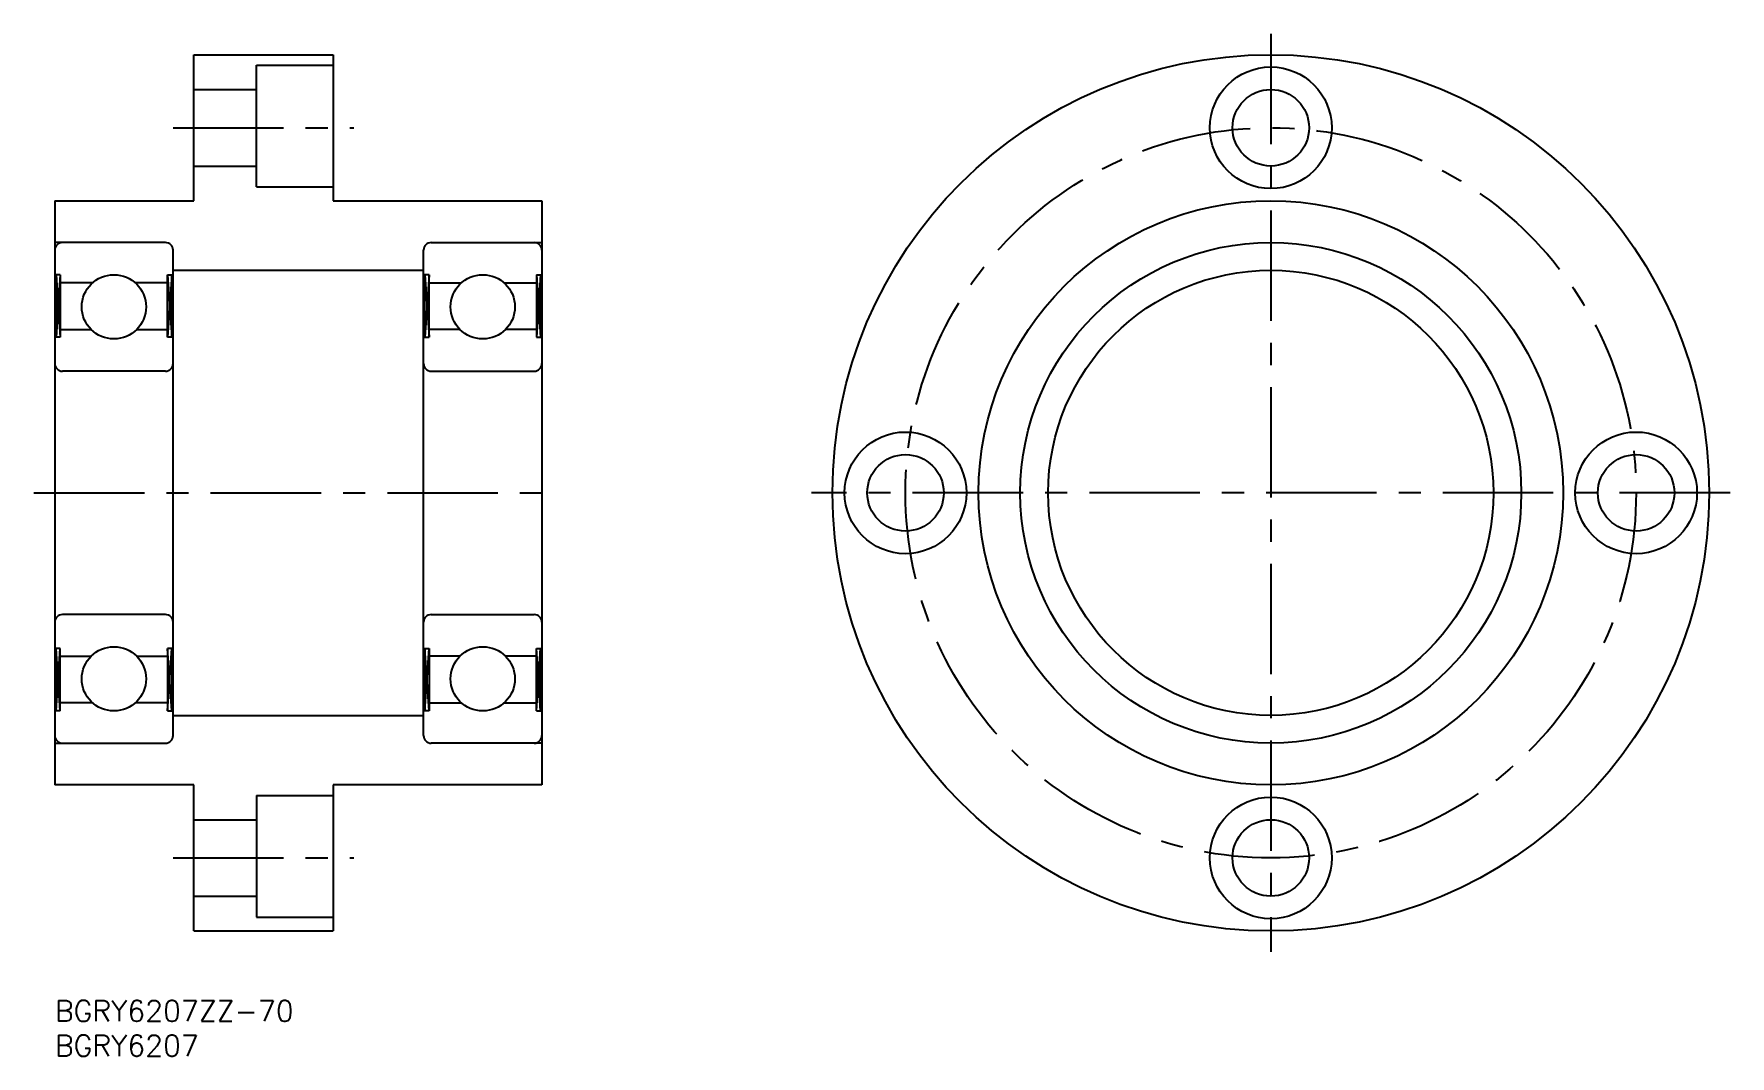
# Model space of a CAD drawing. Extents: x -3 to 241, y -8 to 139.
import ezdxf

# ---------------------------------------------------------------- set-up
doc = ezdxf.new("R2010")
doc.units = 0
doc.header["$LTSCALE"] = 0.5
doc.linetypes.add('CENTER', pattern=[50.8, 31.75, -6.35, 6.35, -6.35])
for name, color, linetype in [('MSM_CENTER', 1, 'CENTER'), ('MSM_CONTINUOUS', 7, 'CONTINUOUS'), ('MSM_NARROW', 5, 'CONTINUOUS'), ('MSM_PART_NUMBER', 7, 'CONTINUOUS')]:
    doc.layers.add(name, color=color, linetype=linetype)
doc.styles.get("Standard").update_dxf_attribs({"font": 'txt.shx', "height": 3, "bigfont": 'bigfont.shx'})

# ---------------------------------------------------------------- blocks, each defined once
blk = doc.blocks.new('*U5')
at = {"layer": 'MSM_PART_NUMBER'}
blk.add_text('BGRY6207ZZ-70', height=3, dxfattribs=at).set_placement((0, -3))
blk = doc.blocks.new('*U6')
at = {"layer": 'MSM_PART_NUMBER'}
blk.add_text('BGRY6207', height=3, dxfattribs=at).set_placement((0, -8))

msp = doc.modelspace()

# ---------------------------------------------------------------- linework, layer by layer
at = {"layer": 'MSM_CENTER'}
for p, q in [((174.76, 139), (174.76, 7)), ((17, 125.5), (43, 125.5)), ((-3, 73), (73, 73)), ((240.76, 73), (108.76, 73)), ((17, 20.5), (43, 20.5))]:
    msp.add_line(p, q, dxfattribs=at)
msp.add_circle((174.76, 73), 52.5, dxfattribs=at)
at = {"layer": 'MSM_CONTINUOUS'}
for p, q in [((20, 115), (20, 136)), ((20, 136), (40, 136)), ((29, 117), (29, 134.5)), ((29, 134.5), (40, 134.5)), ((40, 136), (40, 115)), ((20, 131), (29, 131)), ((20, 120), (29, 120)), ((0, 115), (20, 115)), ((0, 115), (0, 31)), ((29, 117), (40, 117)), ((40, 115), (70, 115)), ((70, 115), (70, 31)), ((15.9, 109), (0, 109)), ((17, 38.1), (17, 107.9)), ((53, 38.1), (53, 107.9)), ((54.1, 109), (70, 109)), ((17, 105), (53, 105)), ((0.78, 104.33), (0, 104.33)), ((0.2, 104.33), (0.2, 95.4)), ((0.78, 104.33), (0.78, 95.4)), ((5.42, 103.2), (0.78, 103.2)), ((16.22, 103.2), (11.58, 103.2)), ((16.22, 95.4), (16.22, 104.33)), ((16.22, 104.33), (17, 104.33)), ((16.8, 95.4), (16.8, 104.33)), ((53.78, 104.33), (53, 104.33)), ((53.2, 95.4), (53.2, 104.33)), ((53.78, 95.4), (53.78, 104.33)), ((53.78, 103.2), (58.42, 103.2)), ((64.58, 103.2), (69.22, 103.2)), ((69.22, 104.33), (70, 104.33)), ((69.22, 104.33), (69.22, 95.4)), ((69.8, 104.33), (69.8, 95.4)), ((0.78, 95.4), (0, 95.4)), ((0.78, 96.5), (5.21, 96.5)), ((11.79, 96.5), (16.22, 96.5)), ((17, 95.4), (16.22, 95.4)), ((53, 95.4), (53.78, 95.4)), ((58.21, 96.5), (53.78, 96.5)), ((69.22, 96.5), (64.79, 96.5)), ((69.22, 95.4), (70, 95.4)), ((15.9, 90.5), (1.1, 90.5)), ((54.1, 90.5), (68.9, 90.5)), ((15.9, 55.5), (1.1, 55.5)), ((54.1, 55.5), (68.9, 55.5)), ((0.78, 50.6), (0, 50.6)), ((0.2, 41.67), (0.2, 50.6)), ((0.78, 41.67), (0.78, 50.6)), ((0.78, 49.5), (5.21, 49.5)), ((11.79, 49.5), (16.22, 49.5)), ((16.22, 50.6), (16.22, 41.67)), ((17, 50.6), (16.22, 50.6)), ((16.8, 50.6), (16.8, 41.67)), ((53, 50.6), (53.78, 50.6)), ((53.2, 50.6), (53.2, 41.67)), ((53.78, 50.6), (53.78, 41.67)), ((58.21, 49.5), (53.78, 49.5)), ((69.22, 49.5), (64.79, 49.5)), ((69.22, 50.6), (70, 50.6)), ((69.22, 41.67), (69.22, 50.6)), ((69.8, 41.67), (69.8, 50.6)), ((0.78, 41.67), (0, 41.67)), ((5.42, 42.8), (0.78, 42.8)), ((16.22, 42.8), (11.58, 42.8)), ((16.22, 41.67), (17, 41.67)), ((53.78, 41.67), (53, 41.67)), ((53.78, 42.8), (58.42, 42.8)), ((64.58, 42.8), (69.22, 42.8)), ((69.22, 41.67), (70, 41.67)), ((17, 41), (53, 41)), ((0, 37), (15.9, 37)), ((70, 37), (54.1, 37)), ((20, 31), (0, 31)), ((20, 10), (20, 31)), ((29, 29.5), (40, 29.5)), ((29, 29.5), (29, 12)), ((40, 31), (40, 10)), ((70, 31), (40, 31)), ((20, 26), (29, 26)), ((20, 15), (29, 15)), ((20, 10), (40, 10)), ((29, 12), (40, 12))]:
    msp.add_line(p, q, dxfattribs=at)
for centre, radius in [((174.76, 73), 63), ((174.76, 125.5), 8.75), ((174.76, 125.5), 5.5), ((174.76, 73), 42), ((174.76, 73), 36), ((174.76, 73), 32), ((8.5, 99.75), 4.62), ((61.5, 99.75), 4.62), ((122.26, 73), 8.75), ((227.26, 73), 8.75), ((122.26, 73), 5.5), ((227.26, 73), 5.5), ((8.5, 46.25), 4.62), ((61.5, 46.25), 4.62), ((174.76, 20.5), 8.75), ((174.76, 20.5), 5.5)]:
    msp.add_circle(centre, radius, dxfattribs=at)
for centre, start, end in [((1.1, 107.9), 90, 180), ((15.9, 107.9), 0, 90), ((54.1, 107.9), 90, 180), ((68.9, 107.9), 0, 90), ((1.1, 91.6), 180, 270), ((15.9, 91.6), 270, 0), ((54.1, 91.6), 180, 270), ((68.9, 91.6), 270, 0), ((1.1, 54.4), 90, 180), ((15.9, 54.4), 0, 90), ((54.1, 54.4), 90, 180), ((68.9, 54.4), 0, 90), ((1.1, 38.1), 180, 270), ((15.9, 38.1), 270, 0), ((54.1, 38.1), 180, 270), ((68.9, 38.1), 270, 0)]:
    msp.add_arc(centre, 1.1, start, end, dxfattribs=at)
at = {"layer": 'MSM_NARROW'}
for p, q in [((0.78, 104.33), (0.2, 95.4)), ((0.2, 104.33), (0.78, 95.4)), ((16.8, 104.33), (16.22, 95.4)), ((16.22, 104.33), (16.8, 95.4)), ((53.2, 104.33), (53.78, 95.4)), ((53.78, 104.33), (53.2, 95.4)), ((69.22, 104.33), (69.8, 95.4)), ((69.8, 104.33), (69.22, 95.4)), ((0.78, 41.67), (0.2, 50.6)), ((0.2, 41.67), (0.78, 50.6)), ((16.8, 41.67), (16.22, 50.6)), ((16.22, 41.67), (16.8, 50.6)), ((53.2, 41.67), (53.78, 50.6)), ((53.78, 41.67), (53.2, 50.6)), ((69.22, 41.67), (69.8, 50.6)), ((69.8, 41.67), (69.22, 50.6))]:
    msp.add_line(p, q, dxfattribs=at)

# ---------------------------------------------------------------- block references
at = {"layer": 'MSM_CONTINUOUS'}
for name in ['*U5', '*U6']:
    msp.add_blockref(name, (0, 0), dxfattribs=at)

doc.saveas('drawing.dxf')
